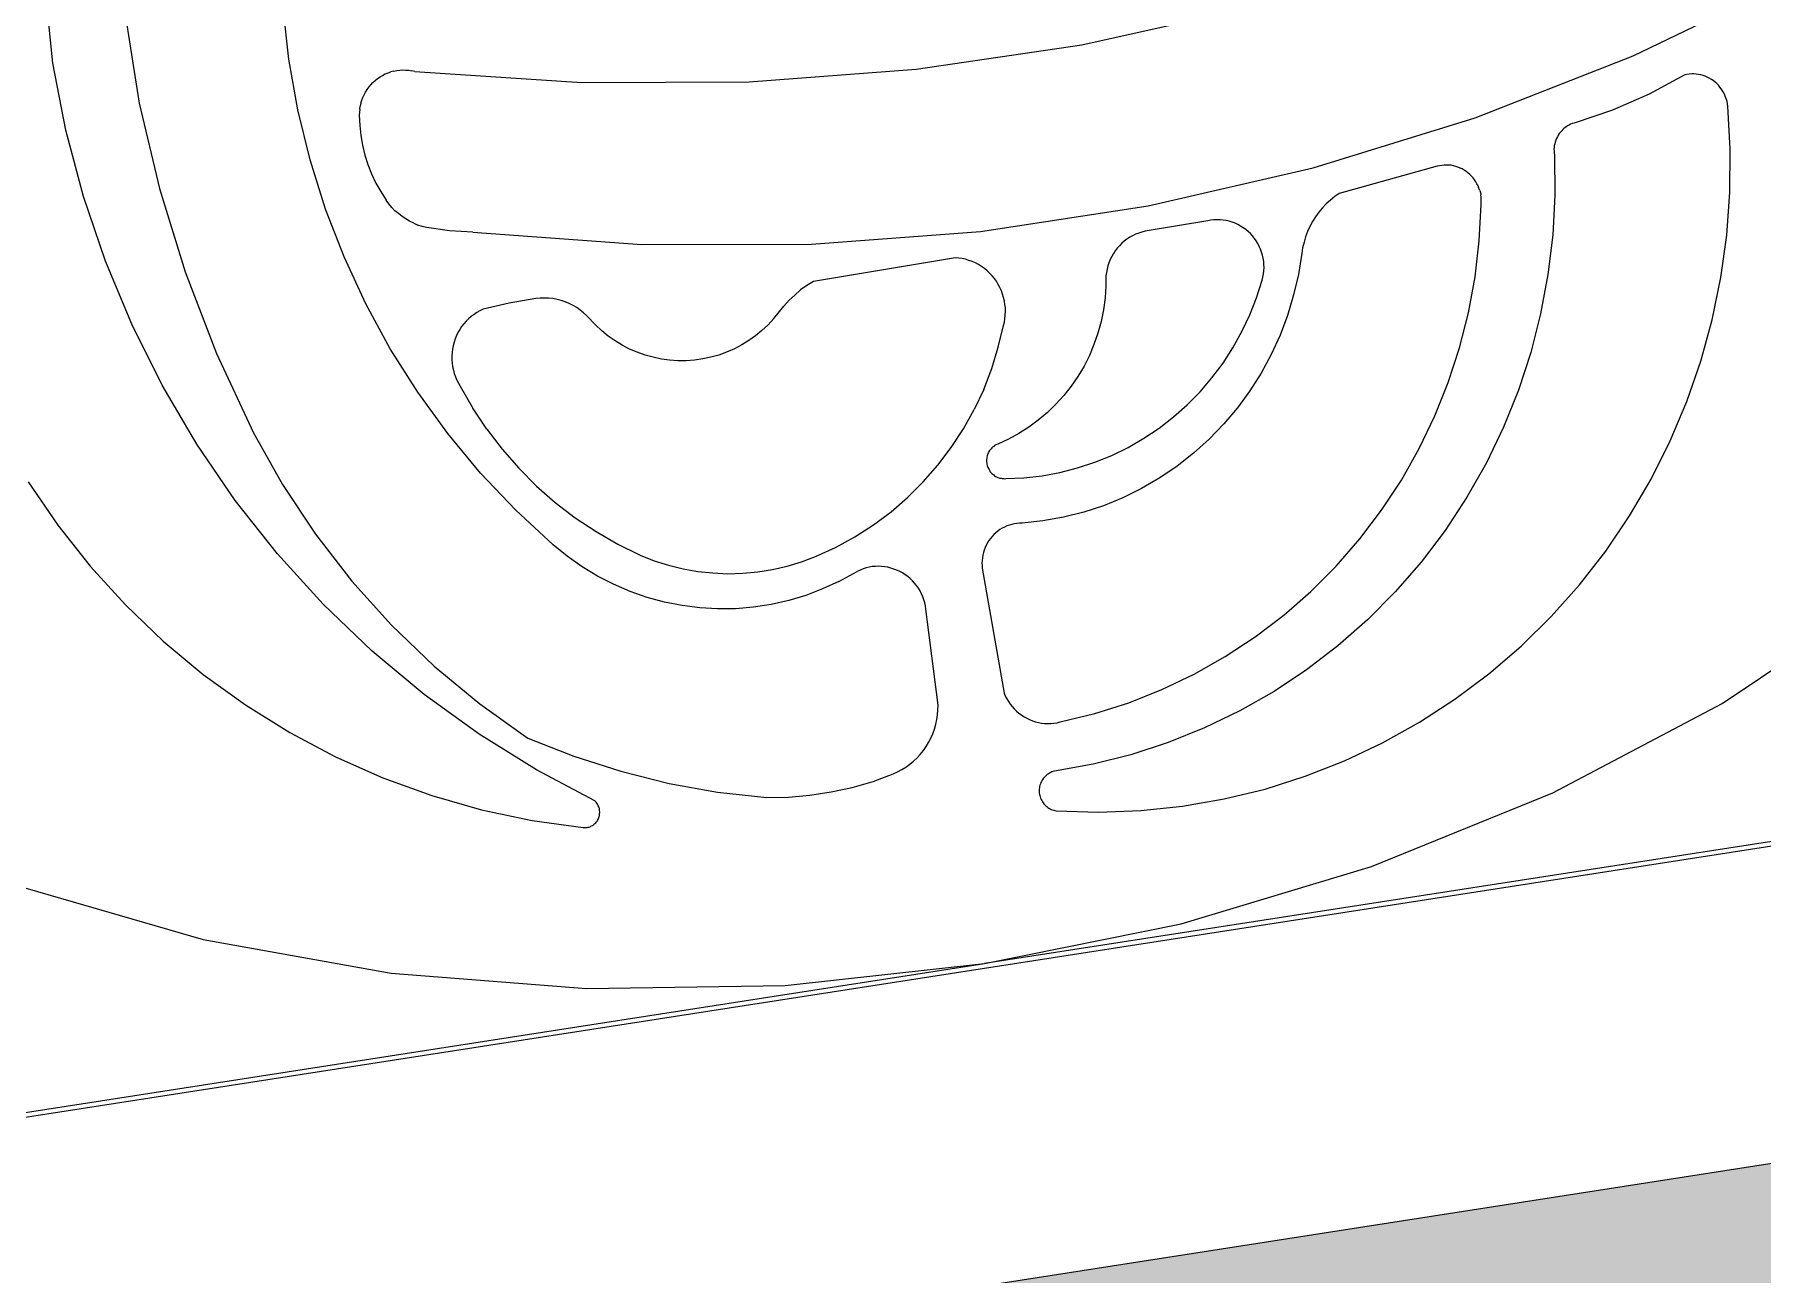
# Model space of a CAD drawing. Extents: x 396092 to 455492, y 17293 to 132793.
# Drawn here: x 440723.6 to 440833.8, y 61301.8 to 61380.9 of the extents above; entities that cross this region are included whole.
import ezdxf

# ---------------------------------------------------------------- set-up
doc = ezdxf.new("R2010")
doc.units = 0
doc.header["$LTSCALE"] = 1000
doc.header["$MEASUREMENT"] = 0
doc.layers.add('MU', color=34, linetype='Continuous')

# ---------------------------------------------------------------- blocks, each defined once
blk = doc.blocks.new('A$C0c70839c')
at = {"layer": 'MU', "color": 37}
for p, q in [((-454.76, -65.7), (-454.5, -60.45)), ((-449.74, -63.48), (-449.71, -69.07)), ((-439.86, -67.76), (-439.72, -64.48)), ((-454.6, -70.06), (-454.76, -65.7)), ((-439.78, -71.05), (-439.86, -67.76)), ((-449.71, -69.07), (-449.28, -74.64)), ((-454.14, -74.4), (-454.6, -70.06)), ((-435.34, -70.59), (-435.21, -70.44)), ((-435.21, -70.44), (-435.07, -70.3)), ((-435.07, -70.3), (-434.93, -70.18)), ((-434.93, -70.18), (-434.78, -70.06)), ((-434.78, -70.06), (-434.62, -69.95)), ((-434.62, -69.95), (-434.45, -69.86)), ((-434.45, -69.86), (-434.28, -69.77)), ((-434.28, -69.77), (-434.1, -69.7)), ((-434.1, -69.7), (-433.92, -69.64)), ((-433.92, -69.64), (-433.73, -69.6)), ((-433.73, -69.6), (-433.54, -69.56)), ((-433.35, -69.54), (-433.54, -69.56)), ((-433.35, -69.54), (-433.16, -69.54)), ((-433.16, -69.54), (-432.97, -69.54)), ((-432.97, -69.54), (-432.78, -69.56)), ((-432.78, -69.56), (-432.59, -69.59)), ((-432.59, -69.59), (-432.4, -69.64)), ((-432.4, -69.64), (-432.22, -69.7)), ((-432.04, -69.77), (-432.22, -69.7)), ((-432.04, -69.77), (-421.62, -72.1)), ((-439.5, -74.32), (-439.78, -71.05)), ((-435.87, -71.61), (-435.92, -71.8)), ((-435.87, -71.61), (-435.81, -71.43)), ((-435.74, -71.25), (-435.81, -71.43)), ((-435.74, -71.25), (-435.66, -71.07)), ((-435.66, -71.07), (-435.56, -70.9)), ((-435.56, -70.9), (-435.45, -70.74)), ((-435.45, -70.74), (-435.34, -70.59)), ((-436.03, -72.63), (-436.06, -73.27)), ((-435.96, -71.99), (-436.03, -72.63)), ((-435.92, -71.8), (-435.96, -71.99)), ((-421.62, -72.1), (-411.06, -73.69)), ((-436.06, -73.27), (-436.05, -73.91)), ((-411.06, -73.69), (-400.41, -74.53)), ((-453.39, -78.7), (-454.14, -74.4)), ((-449.28, -74.64), (-448.48, -80.16)), ((-439.01, -77.57), (-439.5, -74.32)), ((-436.05, -73.91), (-436, -74.55)), ((-436, -74.55), (-435.9, -75.18)), ((-400.41, -74.53), (-389.74, -74.61)), ((-389.74, -74.61), (-379.08, -73.94)), ((-435.9, -75.18), (-435.76, -75.8)), ((-435.76, -75.8), (-435.58, -76.42)), ((-435.58, -76.42), (-435.36, -77.01)), ((-435.36, -77.01), (-435.1, -77.6)), ((-438.31, -80.77), (-439.01, -77.57)), ((-434.96, -77.86), (-435.1, -77.6)), ((-434.81, -78.11), (-434.96, -77.86)), ((-434.65, -78.35), (-434.81, -78.11)), ((-355.1, -80.71), (-344.74, -77.57)), ((-452.35, -82.93), (-453.39, -78.7)), ((-434.46, -78.57), (-434.65, -78.35)), ((-434.26, -78.78), (-434.46, -78.57)), ((-434.05, -78.98), (-434.26, -78.78)), ((-433.83, -79.16), (-434.05, -78.98)), ((-433.59, -79.33), (-433.83, -79.16)), ((-433.59, -79.33), (-433.34, -79.48)), ((-448.48, -80.16), (-447.3, -85.61)), ((-433.08, -79.61), (-433.34, -79.48)), ((-432.82, -79.72), (-433.08, -79.61)), ((-431.4, -80.16), (-432.82, -79.72)), ((-429.95, -80.47), (-431.4, -80.16)), ((-437.4, -83.93), (-438.31, -80.77)), ((-429.95, -80.47), (-419.41, -82.9)), ((-365.65, -83.08), (-355.1, -80.71)), ((-352.02, -82.41), (-354.45, -83.28)), ((-351.88, -82.41), (-352.02, -82.41)), ((-351.73, -82.41), (-351.88, -82.41)), ((-351.58, -82.42), (-351.73, -82.41)), ((-351.44, -82.44), (-351.58, -82.42)), ((-351.3, -82.48), (-351.44, -82.44)), ((-351.16, -82.52), (-351.3, -82.48)), ((-351.02, -82.57), (-351.16, -82.52)), ((-350.88, -82.63), (-351.02, -82.57)), ((-350.75, -82.7), (-350.88, -82.63)), ((-451.03, -87.08), (-452.35, -82.93)), ((-419.41, -82.9), (-408.72, -84.55)), ((-376.35, -84.65), (-365.65, -83.08)), ((-354.45, -83.28), (-356.93, -83.94)), ((-350.63, -82.78), (-350.75, -82.7)), ((-350.51, -82.86), (-350.63, -82.78)), ((-350.39, -82.96), (-350.51, -82.86)), ((-350.29, -83.06), (-350.39, -82.96)), ((-350.19, -83.17), (-350.29, -83.06)), ((-350.09, -83.28), (-350.19, -83.17)), ((-350.01, -83.4), (-350.09, -83.28)), ((-349.93, -83.53), (-350.01, -83.4)), ((-349.86, -83.66), (-349.93, -83.53)), ((-349.8, -83.8), (-349.86, -83.66)), ((-436.3, -87.01), (-437.4, -83.93)), ((-408.72, -84.55), (-397.94, -85.39)), ((-387.13, -85.42), (-376.35, -84.65)), ((-360.42, -84.81), (-360.51, -84.89)), ((-360.33, -84.73), (-360.42, -84.81)), ((-360.24, -84.66), (-360.33, -84.73)), ((-360.14, -84.6), (-360.24, -84.66)), ((-360.03, -84.54), (-360.14, -84.6)), ((-359.92, -84.49), (-360.03, -84.54)), ((-359.81, -84.45), (-359.92, -84.49)), ((-359.7, -84.41), (-359.81, -84.45)), ((-359.59, -84.39), (-359.7, -84.41)), ((-359.47, -84.37), (-359.59, -84.39)), ((-356.93, -83.94), (-359.47, -84.37)), ((-349.89, -87.55), (-349.62, -84.82)), ((-349.74, -83.93), (-349.8, -83.8)), ((-349.7, -84.08), (-349.74, -83.93)), ((-349.67, -84.22), (-349.7, -84.08)), ((-349.64, -84.37), (-349.67, -84.22)), ((-349.62, -84.52), (-349.64, -84.37)), ((-349.62, -84.67), (-349.62, -84.52)), ((-349.62, -84.82), (-349.62, -84.67)), ((-447.3, -85.61), (-445.74, -90.97)), ((-431.07, -85.89), (-431.24, -86.02)), ((-430.88, -85.77), (-431.07, -85.89)), ((-430.68, -85.66), (-430.88, -85.77)), ((-430.48, -85.57), (-430.68, -85.66)), ((-430.27, -85.5), (-430.48, -85.57)), ((-430.06, -85.43), (-430.27, -85.5)), ((-428.35, -85.29), (-430.06, -85.43)), ((-426.63, -85.27), (-428.35, -85.29)), ((-426.36, -85.28), (-426.63, -85.27)), ((-426.09, -85.32), (-426.36, -85.28)), ((-425.82, -85.37), (-426.09, -85.32)), ((-425.56, -85.44), (-425.82, -85.37)), ((-425.3, -85.53), (-425.56, -85.44)), ((-425.05, -85.64), (-425.3, -85.53)), ((-424.81, -85.77), (-425.05, -85.64)), ((-424.58, -85.91), (-424.81, -85.77)), ((-424.35, -86.07), (-424.58, -85.91)), ((-397.94, -85.39), (-387.13, -85.42)), ((-368.52, -85.75), (-374.97, -86.51)), ((-368.38, -85.74), (-368.52, -85.75)), ((-368.23, -85.74), (-368.38, -85.74)), ((-368.08, -85.75), (-368.23, -85.74)), ((-367.93, -85.77), (-368.08, -85.75)), ((-367.79, -85.79), (-367.93, -85.77)), ((-367.64, -85.83), (-367.79, -85.79)), ((-367.5, -85.88), (-367.64, -85.83)), ((-367.36, -85.94), (-367.5, -85.88)), ((-367.23, -86.01), (-367.36, -85.94)), ((-361.01, -85.95), (-361.02, -86.07)), ((-361, -85.83), (-361.01, -85.95)), ((-360.97, -85.71), (-361, -85.83)), ((-360.94, -85.6), (-360.97, -85.71)), ((-360.9, -85.49), (-360.94, -85.6)), ((-360.85, -85.38), (-360.9, -85.49)), ((-360.79, -85.27), (-360.85, -85.38)), ((-360.73, -85.17), (-360.79, -85.27)), ((-360.66, -85.07), (-360.73, -85.17)), ((-360.59, -84.98), (-360.66, -85.07)), ((-360.51, -84.89), (-360.59, -84.98)), ((-434.99, -90.01), (-436.3, -87.01)), ((-432.11, -87.02), (-432.21, -87.22)), ((-431.99, -86.83), (-432.11, -87.02)), ((-431.87, -86.65), (-431.99, -86.83)), ((-431.73, -86.47), (-431.87, -86.65)), ((-431.58, -86.31), (-431.73, -86.47)), ((-431.42, -86.16), (-431.58, -86.31)), ((-431.24, -86.02), (-431.42, -86.16)), ((-424.14, -86.24), (-424.35, -86.07)), ((-423.94, -86.43), (-424.14, -86.24)), ((-423.76, -86.64), (-423.94, -86.43)), ((-423.59, -86.85), (-423.76, -86.64)), ((-423.59, -86.85), (-423.12, -87.52)), ((-408.97, -86.91), (-409.42, -87.1)), ((-399.79, -86.81), (-408.97, -86.91)), ((-399.58, -86.86), (-399.79, -86.81)), ((-399.37, -86.92), (-399.58, -86.86)), ((-399.16, -87), (-399.37, -86.92)), ((-398.96, -87.1), (-399.16, -87)), ((-387.99, -87.04), (-388.2, -87.09)), ((-387.78, -87.01), (-387.99, -87.04)), ((-387.57, -86.99), (-387.78, -87.01)), ((-383.51, -86.95), (-387.57, -86.99)), ((-383.31, -86.94), (-383.51, -86.95)), ((-383.12, -86.95), (-383.31, -86.94)), ((-382.92, -86.97), (-383.12, -86.95)), ((-382.73, -87), (-382.92, -86.97)), ((-382.54, -87.05), (-382.73, -87)), ((-382.35, -87.11), (-382.54, -87.05)), ((-375.89, -87.04), (-376.17, -87.26)), ((-375.59, -86.84), (-375.89, -87.04)), ((-375.28, -86.66), (-375.59, -86.84)), ((-374.97, -86.51), (-375.28, -86.66)), ((-367.1, -86.09), (-367.23, -86.01)), ((-366.98, -86.17), (-367.1, -86.09)), ((-366.86, -86.26), (-366.98, -86.17)), ((-366.75, -86.37), (-366.86, -86.26)), ((-366.65, -86.47), (-366.75, -86.37)), ((-366.55, -86.59), (-366.65, -86.47)), ((-366.46, -86.71), (-366.55, -86.59)), ((-366.38, -86.84), (-366.46, -86.71)), ((-366.31, -86.97), (-366.38, -86.84)), ((-366.24, -87.11), (-366.31, -86.97)), ((-361.03, -86.19), (-361.39, -88.72)), ((-361.02, -86.07), (-361.03, -86.19)), ((-449.42, -91.13), (-451.03, -87.08)), ((-432.48, -88.07), (-432.52, -88.3)), ((-432.44, -87.85), (-432.48, -88.07)), ((-432.38, -87.64), (-432.44, -87.85)), ((-432.3, -87.43), (-432.38, -87.64)), ((-432.21, -87.22), (-432.3, -87.43)), ((-422.79, -87.94), (-423.12, -87.52)), ((-422.43, -88.34), (-422.79, -87.94)), ((-411.83, -88.86), (-411.07, -88.17)), ((-410.68, -87.86), (-411.07, -88.17)), ((-410.28, -87.58), (-410.68, -87.86)), ((-409.86, -87.32), (-410.28, -87.58)), ((-409.42, -87.1), (-409.86, -87.32)), ((-398.76, -87.21), (-398.96, -87.1)), ((-398.57, -87.33), (-398.76, -87.21)), ((-398.39, -87.46), (-398.57, -87.33)), ((-398.22, -87.61), (-398.39, -87.46)), ((-398.06, -87.77), (-398.22, -87.61)), ((-397.91, -87.93), (-398.06, -87.77)), ((-397.78, -88.11), (-397.91, -87.93)), ((-397.65, -88.3), (-397.78, -88.11)), ((-389.79, -88.09), (-389.92, -88.26)), ((-389.65, -87.93), (-389.79, -88.09)), ((-389.49, -87.78), (-389.65, -87.93)), ((-389.33, -87.65), (-389.49, -87.78)), ((-389.16, -87.52), (-389.33, -87.65)), ((-388.98, -87.41), (-389.16, -87.52)), ((-388.79, -87.31), (-388.98, -87.41)), ((-388.6, -87.22), (-388.79, -87.31)), ((-388.4, -87.15), (-388.6, -87.22)), ((-388.2, -87.09), (-388.4, -87.15)), ((-382.17, -87.18), (-382.35, -87.11)), ((-381.99, -87.27), (-382.17, -87.18)), ((-381.82, -87.37), (-381.99, -87.27)), ((-381.65, -87.48), (-381.82, -87.37)), ((-381.5, -87.6), (-381.65, -87.48)), ((-381.35, -87.73), (-381.5, -87.6)), ((-381.21, -87.87), (-381.35, -87.73)), ((-381.08, -88.01), (-381.21, -87.87)), ((-380.96, -88.17), (-381.08, -88.01)), ((-376.92, -88.02), (-377.13, -88.3)), ((-376.68, -87.75), (-376.92, -88.02)), ((-376.43, -87.49), (-376.68, -87.75)), ((-376.17, -87.26), (-376.43, -87.49)), ((-366.19, -87.25), (-366.24, -87.11)), ((-366.14, -87.39), (-366.19, -87.25)), ((-366.11, -87.54), (-366.14, -87.39)), ((-366.08, -87.69), (-366.11, -87.54)), ((-366.08, -87.69), (-366.06, -87.84)), ((-366.07, -88.29), (-366.06, -88.14)), ((-366.06, -87.84), (-366.06, -87.99)), ((-366.06, -88.14), (-366.06, -87.99)), ((-350.33, -90.26), (-349.89, -87.55)), ((-432.53, -88.52), (-432.54, -88.74)), ((-432.54, -88.74), (-432.52, -88.97)), ((-432.52, -88.3), (-432.53, -88.52)), ((-432.52, -88.97), (-432.5, -89.19)), ((-432.5, -89.19), (-432.46, -89.41)), ((-422.05, -88.71), (-422.43, -88.34)), ((-421.64, -89.05), (-422.05, -88.71)), ((-421.21, -89.37), (-421.64, -89.05)), ((-412.25, -89.19), (-412.69, -89.49)), ((-411.83, -88.86), (-412.25, -89.19)), ((-397.53, -88.49), (-397.65, -88.3)), ((-397.43, -88.69), (-397.53, -88.49)), ((-397.35, -88.9), (-397.43, -88.69)), ((-397.27, -89.12), (-397.35, -88.9)), ((-397.21, -89.33), (-397.27, -89.12)), ((-390.41, -89.21), (-390.47, -89.41)), ((-390.34, -89), (-390.41, -89.21)), ((-390.26, -88.81), (-390.34, -89)), ((-390.16, -88.62), (-390.26, -88.81)), ((-390.05, -88.43), (-390.16, -88.62)), ((-389.92, -88.26), (-390.05, -88.43)), ((-380.84, -88.34), (-380.96, -88.17)), ((-380.75, -88.51), (-380.84, -88.34)), ((-380.66, -88.69), (-380.75, -88.51)), ((-380.58, -88.87), (-380.66, -88.69)), ((-380.52, -89.06), (-380.58, -88.87)), ((-380.47, -89.26), (-380.52, -89.06)), ((-380.43, -89.45), (-380.47, -89.26)), ((-377.66, -89.24), (-377.8, -89.57)), ((-377.51, -88.92), (-377.66, -89.24)), ((-377.33, -88.6), (-377.51, -88.92)), ((-377.13, -88.3), (-377.33, -88.6)), ((-366.6, -90.87), (-366.13, -88.59)), ((-366.13, -88.59), (-366.1, -88.44)), ((-366.1, -88.44), (-366.07, -88.29)), ((-361.39, -88.72), (-361.91, -91.21)), ((-433.5, -92.92), (-434.99, -90.01)), ((-432.46, -89.41), (-432.4, -89.63)), ((-432.4, -89.63), (-432.33, -89.84)), ((-432.33, -89.84), (-432.25, -90.05)), ((-432.25, -90.05), (-431.67, -91.56)), ((-420.76, -89.65), (-421.21, -89.37)), ((-420.29, -89.9), (-420.76, -89.65)), ((-419.8, -90.12), (-420.29, -89.9)), ((-419.31, -90.31), (-419.8, -90.12)), ((-418.8, -90.46), (-419.31, -90.31)), ((-414.11, -90.21), (-414.61, -90.38)), ((-413.62, -90), (-414.11, -90.21)), ((-413.15, -89.76), (-413.62, -90)), ((-412.69, -89.49), (-413.15, -89.76)), ((-397.17, -89.56), (-397.21, -89.33)), ((-397.14, -89.78), (-397.17, -89.56)), ((-397.12, -90.01), (-397.14, -89.78)), ((-397.13, -90.46), (-397.12, -90.23)), ((-397.12, -90.23), (-397.12, -90.01)), ((-390.57, -90.05), (-390.74, -90.8)), ((-390.55, -89.84), (-390.57, -90.05)), ((-390.52, -89.62), (-390.55, -89.84)), ((-390.47, -89.41), (-390.52, -89.62)), ((-380.4, -89.65), (-380.43, -89.45)), ((-380.43, -90.45), (-380.41, -90.25)), ((-380.41, -90.25), (-380.39, -90.05)), ((-380.39, -89.85), (-380.4, -89.65)), ((-380.39, -90.05), (-380.39, -89.85)), ((-377.91, -89.91), (-378.33, -91.21)), ((-377.8, -89.57), (-377.91, -89.91)), ((-350.95, -92.93), (-350.33, -90.26)), ((-447.55, -95.05), (-449.42, -91.13)), ((-445.74, -90.97), (-444.41, -94.52)), ((-418.28, -90.58), (-418.8, -90.46)), ((-417.76, -90.66), (-418.28, -90.58)), ((-417.23, -90.7), (-417.76, -90.66)), ((-416.7, -90.71), (-417.23, -90.7)), ((-416.17, -90.68), (-416.7, -90.71)), ((-415.65, -90.62), (-416.17, -90.68)), ((-415.13, -90.52), (-415.65, -90.62)), ((-414.61, -90.38), (-415.13, -90.52)), ((-397.42, -91.55), (-397.33, -91.34)), ((-397.33, -91.34), (-397.26, -91.13)), ((-397.26, -91.13), (-397.21, -90.91)), ((-397.21, -90.91), (-397.16, -90.69)), ((-397.16, -90.69), (-397.13, -90.46)), ((-390.74, -90.8), (-390.96, -91.53)), ((-381.19, -92.27), (-380.67, -91.21)), ((-380.67, -91.21), (-380.59, -91.03)), ((-380.59, -91.03), (-380.52, -90.84)), ((-380.52, -90.84), (-380.47, -90.65)), ((-380.47, -90.65), (-380.43, -90.45)), ((-378.33, -91.21), (-378.83, -92.46)), ((-367.22, -93.1), (-366.6, -90.87)), ((-361.91, -91.21), (-362.6, -93.66)), ((-460.42, -91.85), (-458.97, -94.87)), ((-431, -93.02), (-431.67, -91.56)), ((-397.96, -92.87), (-397.42, -91.55)), ((-391.22, -92.25), (-391.54, -92.95)), ((-390.96, -91.53), (-391.22, -92.25)), ((-381.79, -93.29), (-381.19, -92.27)), ((-378.83, -92.46), (-379.42, -93.69)), ((-431.82, -95.73), (-433.5, -92.92)), ((-431, -93.02), (-430.23, -94.43)), ((-398.58, -94.15), (-397.96, -92.87)), ((-391.9, -93.62), (-392.3, -94.27)), ((-391.54, -92.95), (-391.9, -93.62)), ((-382.45, -94.26), (-381.79, -93.29)), ((-367.98, -95.29), (-367.22, -93.1)), ((-362.6, -93.66), (-363.45, -96.06)), ((-351.73, -95.55), (-350.95, -92.93)), ((-444.41, -94.52), (-442.82, -97.97)), ((-430.23, -94.43), (-429.37, -95.79)), ((-399.29, -95.38), (-398.58, -94.15)), ((-392.3, -94.27), (-392.74, -94.89)), ((-383.17, -95.19), (-382.45, -94.26)), ((-379.42, -93.69), (-380.08, -94.86)), ((-458.97, -94.87), (-457.33, -97.77)), ((-445.41, -98.83), (-447.55, -95.05)), ((-429.97, -98.41), (-431.82, -95.73)), ((-429.37, -95.79), (-428.42, -97.09)), ((-399.29, -95.38), (-400.09, -96.55)), ((-393.22, -95.48), (-393.74, -96.03)), ((-392.74, -94.89), (-393.22, -95.48)), ((-383.95, -96.06), (-383.17, -95.19)), ((-380.08, -94.86), (-380.83, -95.99)), ((-368.89, -97.42), (-367.98, -95.29)), ((-352.69, -98.12), (-351.73, -95.55)), ((-400.96, -97.67), (-400.09, -96.55)), ((-394.3, -96.55), (-394.89, -97.02)), ((-393.74, -96.03), (-394.3, -96.55)), ((-385.68, -97.64), (-384.79, -96.88)), ((-384.79, -96.88), (-383.95, -96.06)), ((-380.83, -95.99), (-381.64, -97.07)), ((-363.45, -96.06), (-364.45, -98.4)), ((-457.33, -97.77), (-455.49, -100.56)), ((-442.82, -97.97), (-440.99, -101.28)), ((-428.42, -97.09), (-427.4, -98.32)), ((-401.9, -98.72), (-400.96, -97.67)), ((-396.15, -97.85), (-396.82, -98.2)), ((-395.5, -97.46), (-396.15, -97.85)), ((-394.89, -97.02), (-395.5, -97.46)), ((-386.62, -98.34), (-385.68, -97.64)), ((-382.53, -98.08), (-383.48, -99.03)), ((-381.64, -97.07), (-382.53, -98.08)), ((-369.94, -99.49), (-368.89, -97.42)), ((-443.02, -102.45), (-445.41, -98.83)), ((-427.95, -100.97), (-429.97, -98.41)), ((-427.4, -98.32), (-426.29, -99.47)), ((-402.92, -99.7), (-401.9, -98.72)), ((-399.35, -99.14), (-399.41, -99.19)), ((-399.29, -99.1), (-399.35, -99.14)), ((-399.22, -99.07), (-399.29, -99.1)), ((-399.15, -99.03), (-399.22, -99.07)), ((-399.08, -99), (-399.15, -99.03)), ((-399.01, -98.98), (-399.08, -99)), ((-398.94, -98.96), (-399.01, -98.98)), ((-398.22, -98.76), (-398.94, -98.96)), ((-397.51, -98.5), (-398.22, -98.76)), ((-396.82, -98.2), (-397.51, -98.5)), ((-388.62, -99.54), (-387.6, -98.97)), ((-387.6, -98.97), (-386.62, -98.34)), ((-383.48, -99.03), (-384.49, -99.91)), ((-364.45, -98.4), (-365.6, -100.66)), ((-353.81, -100.61), (-352.69, -98.12)), ((-426.29, -99.47), (-425.11, -100.55)), ((-404, -100.61), (-402.92, -99.7)), ((-399.81, -99.9), (-399.82, -99.97)), ((-399.82, -99.97), (-399.82, -100.05)), ((-399.82, -100.05), (-399.82, -100.12)), ((-399.82, -100.12), (-399.82, -100.2)), ((-399.82, -100.2), (-399.81, -100.28)), ((-399.79, -99.82), (-399.81, -99.9)), ((-399.81, -100.28), (-399.79, -100.35)), ((-399.77, -99.75), (-399.79, -99.82)), ((-399.75, -99.68), (-399.77, -99.75)), ((-399.72, -99.61), (-399.75, -99.68)), ((-399.69, -99.54), (-399.72, -99.61)), ((-399.65, -99.47), (-399.69, -99.54)), ((-399.61, -99.41), (-399.65, -99.47)), ((-399.57, -99.35), (-399.61, -99.41)), ((-399.52, -99.29), (-399.57, -99.35)), ((-399.46, -99.24), (-399.52, -99.29)), ((-399.41, -99.19), (-399.46, -99.24)), ((-390.76, -100.45), (-389.68, -100.03)), ((-389.68, -100.03), (-388.62, -99.54)), ((-384.49, -99.91), (-385.56, -100.72)), ((-371.12, -101.47), (-369.94, -99.49)), ((-455.49, -100.56), (-453.46, -103.21)), ((-440.99, -101.28), (-438.92, -104.44)), ((-427.17, -101.82), (-427.95, -100.97)), ((-425.11, -100.55), (-423.87, -101.55)), ((-405.14, -101.44), (-404, -100.61)), ((-399.79, -100.35), (-399.77, -100.42)), ((-399.77, -100.42), (-399.74, -100.49)), ((-399.74, -100.49), (-399.71, -100.56)), ((-399.71, -100.56), (-399.68, -100.63)), ((-399.68, -100.63), (-399.64, -100.7)), ((-399.64, -100.7), (-399.6, -100.76)), ((-399.6, -100.76), (-399.55, -100.82)), ((-399.55, -100.82), (-399.5, -100.87)), ((-399.5, -100.87), (-399.45, -100.93)), ((-399.45, -100.93), (-399.39, -100.98)), ((-399.39, -100.98), (-399.33, -101.02)), ((-399.33, -101.02), (-399.27, -101.06)), ((-399.27, -101.06), (-399.2, -101.1)), ((-399.2, -101.1), (-399.14, -101.13)), ((-399.14, -101.13), (-399.07, -101.15)), ((-399.07, -101.15), (-398.99, -101.18)), ((-398.99, -101.18), (-398.92, -101.19)), ((-398.92, -101.19), (-398.85, -101.21)), ((-398.85, -101.21), (-398.77, -101.21)), ((-398.77, -101.21), (-397.62, -101.34)), ((-397.62, -101.34), (-396.46, -101.39)), ((-396.46, -101.39), (-395.3, -101.36)), ((-395.3, -101.36), (-394.15, -101.25)), ((-394.15, -101.25), (-393, -101.06)), ((-393, -101.06), (-391.87, -100.79)), ((-391.87, -100.79), (-390.76, -100.45)), ((-385.56, -100.72), (-386.69, -101.46)), ((-365.6, -100.66), (-366.89, -102.84)), ((-355.09, -103.03), (-353.81, -100.61)), ((-440.39, -105.89), (-443.02, -102.45)), ((-426.34, -102.62), (-427.17, -101.82)), ((-423.87, -101.55), (-422.56, -102.46)), ((-422.56, -102.46), (-421.73, -102.95)), ((-407.57, -102.84), (-406.33, -102.18)), ((-406.33, -102.18), (-405.14, -101.44)), ((-387.85, -102.11), (-389.06, -102.68)), ((-386.69, -101.46), (-387.85, -102.11)), ((-372.42, -103.37), (-371.12, -101.47)), ((-453.46, -103.21), (-451.27, -105.71)), ((-425.46, -103.36), (-426.34, -102.62)), ((-424.53, -104.04), (-425.46, -103.36)), ((-421.73, -102.95), (-420.87, -103.38)), ((-420.87, -103.38), (-419.99, -103.75)), ((-410.17, -103.89), (-408.85, -103.41)), ((-408.85, -103.41), (-407.57, -102.84)), ((-391.58, -103.57), (-392.88, -103.88)), ((-390.31, -103.17), (-391.58, -103.57)), ((-389.06, -102.68), (-390.31, -103.17)), ((-373.85, -105.18), (-372.42, -103.37)), ((-366.89, -102.84), (-368.33, -104.93)), ((-356.52, -105.35), (-355.09, -103.03)), ((-438.92, -104.44), (-436.63, -107.44)), ((-423.56, -104.65), (-424.53, -104.04)), ((-422.54, -105.19), (-423.56, -104.65)), ((-419.99, -103.75), (-419.08, -104.05)), ((-419.08, -104.05), (-418.15, -104.3)), ((-418.15, -104.3), (-417.22, -104.49)), ((-417.22, -104.49), (-416.27, -104.61)), ((-416.27, -104.61), (-415.31, -104.67)), ((-415.31, -104.67), (-414.36, -104.66)), ((-414.36, -104.66), (-413.4, -104.6)), ((-413.4, -104.6), (-412.46, -104.46)), ((-412.46, -104.46), (-411.52, -104.27)), ((-411.52, -104.27), (-410.17, -103.89)), ((-400.07, -104.62), (-400.2, -104.73)), ((-399.93, -104.53), (-400.07, -104.62)), ((-399.79, -104.45), (-399.93, -104.53)), ((-399.64, -104.37), (-399.79, -104.45)), ((-399.49, -104.31), (-399.64, -104.37)), ((-399.33, -104.26), (-399.49, -104.31)), ((-399.17, -104.21), (-399.33, -104.26)), ((-399, -104.18), (-399.17, -104.21)), ((-398.84, -104.16), (-399, -104.18)), ((-398.67, -104.15), (-398.84, -104.16)), ((-398.51, -104.16), (-398.67, -104.15)), ((-398.34, -104.17), (-398.51, -104.16)), ((-398.18, -104.19), (-398.34, -104.17)), ((-396.85, -104.25), (-398.18, -104.19)), ((-395.52, -104.22), (-396.85, -104.25)), ((-394.19, -104.09), (-395.52, -104.22)), ((-392.88, -103.88), (-394.19, -104.09)), ((-451.27, -105.71), (-448.91, -108.04)), ((-421.5, -105.66), (-422.54, -105.19)), ((-420.42, -106.05), (-421.5, -105.66)), ((-410.3, -106.07), (-409.04, -105.61)), ((-408.85, -105.56), (-409.04, -105.61)), ((-408.65, -105.51), (-408.85, -105.56)), ((-408.45, -105.48), (-408.65, -105.51)), ((-408.25, -105.47), (-408.45, -105.48)), ((-408.05, -105.46), (-408.25, -105.47)), ((-407.85, -105.48), (-408.05, -105.46)), ((-407.65, -105.5), (-407.85, -105.48)), ((-407.46, -105.54), (-407.65, -105.5)), ((-407.26, -105.59), (-407.46, -105.54)), ((-407.07, -105.65), (-407.26, -105.59)), ((-406.89, -105.73), (-407.07, -105.65)), ((-406.71, -105.82), (-406.89, -105.73)), ((-400.91, -105.66), (-400.97, -105.82)), ((-400.83, -105.51), (-400.91, -105.66)), ((-400.75, -105.36), (-400.83, -105.51)), ((-400.66, -105.22), (-400.75, -105.36)), ((-400.56, -105.09), (-400.66, -105.22)), ((-400.45, -104.96), (-400.56, -105.09)), ((-400.33, -104.84), (-400.45, -104.96)), ((-400.2, -104.73), (-400.33, -104.84)), ((-375.4, -106.89), (-373.85, -105.18)), ((-368.33, -104.93), (-369.9, -106.91)), ((-358.1, -107.57), (-356.52, -105.35)), ((-437.54, -109.14), (-440.39, -105.89)), ((-419.32, -106.37), (-420.42, -106.05)), ((-418.21, -106.61), (-419.32, -106.37)), ((-417.08, -106.77), (-418.21, -106.61)), ((-415.94, -106.85), (-417.08, -106.77)), ((-414.79, -106.85), (-415.94, -106.85)), ((-413.65, -106.78), (-414.79, -106.85)), ((-412.52, -106.62), (-413.65, -106.78)), ((-411.4, -106.38), (-412.52, -106.62)), ((-410.3, -106.07), (-411.4, -106.38)), ((-406.53, -105.92), (-406.71, -105.82)), ((-406.36, -106.03), (-406.53, -105.92)), ((-406.2, -106.15), (-406.36, -106.03)), ((-406.05, -106.29), (-406.2, -106.15)), ((-405.91, -106.43), (-406.05, -106.29)), ((-405.78, -106.58), (-405.91, -106.43)), ((-405.65, -106.74), (-405.78, -106.58)), ((-405.54, -106.91), (-405.65, -106.74)), ((-401.12, -106.47), (-401.13, -106.64)), ((-401.13, -106.64), (-400.98, -114.72)), ((-401.1, -106.31), (-401.12, -106.47)), ((-401.06, -106.14), (-401.1, -106.31)), ((-401.02, -105.98), (-401.06, -106.14)), ((-400.97, -105.82), (-401.02, -105.98)), ((-377.05, -108.48), (-375.4, -106.89)), ((-436.63, -107.44), (-434.13, -110.26)), ((-405.44, -107.09), (-405.54, -106.91)), ((-405.35, -107.27), (-405.44, -107.09)), ((-405.27, -107.46), (-405.35, -107.27)), ((-405.21, -107.66), (-405.27, -107.46)), ((-405.16, -107.85), (-405.21, -107.66)), ((-405.12, -108.05), (-405.16, -107.85)), ((-369.9, -106.91), (-371.59, -108.78)), ((-359.82, -109.68), (-358.1, -107.57)), ((-448.91, -108.04), (-446.39, -110.21)), ((-405.26, -114.83), (-405.08, -108.66)), ((-405.09, -108.26), (-405.12, -108.05)), ((-405.08, -108.46), (-405.09, -108.26)), ((-405.08, -108.66), (-405.08, -108.46)), ((-378.81, -109.96), (-377.05, -108.48)), ((-371.59, -108.78), (-373.41, -110.54)), ((-434.47, -112.18), (-437.54, -109.14)), ((-380.66, -111.32), (-378.81, -109.96)), ((-361.67, -111.67), (-359.82, -109.68)), ((-446.39, -110.21), (-443.74, -112.19)), ((-434.13, -110.26), (-431.43, -112.89)), ((-373.41, -110.54), (-375.33, -112.16)), ((-443.74, -112.19), (-440.96, -113.99)), ((-431.2, -114.99), (-434.47, -112.18)), ((-382.59, -112.54), (-380.66, -111.32)), ((-375.33, -112.16), (-377.36, -113.65)), ((-363.65, -113.53), (-361.67, -111.67)), ((-431.43, -112.89), (-428.71, -114.49)), ((-384.6, -113.63), (-382.59, -112.54)), ((-440.96, -113.99), (-438.06, -115.58)), ((-428.71, -114.49), (-425.89, -115.9)), ((-388.81, -115.39), (-386.68, -114.58)), ((-386.68, -114.58), (-384.6, -113.63)), ((-377.36, -113.65), (-379.48, -115)), ((-365.74, -115.25), (-363.65, -113.53)), ((-438.06, -115.58), (-435.06, -116.96)), ((-427.83, -117.51), (-431.2, -114.99)), ((-405.48, -115.73), (-405.39, -115.44)), ((-405.39, -115.44), (-405.32, -115.13)), ((-405.32, -115.13), (-405.26, -114.83)), ((-400.98, -114.72), (-400.93, -114.92)), ((-400.93, -114.92), (-400.86, -115.11)), ((-400.86, -115.11), (-400.79, -115.29)), ((-400.79, -115.29), (-400.7, -115.48)), ((-400.7, -115.48), (-400.6, -115.65)), ((-400.6, -115.65), (-400.49, -115.82)), ((-391, -116.04), (-388.81, -115.39)), ((-379.48, -115), (-381.68, -116.21)), ((-367.94, -116.83), (-365.74, -115.25)), ((-425.89, -115.9), (-422.98, -117.13)), ((-406.04, -116.84), (-405.87, -116.58)), ((-405.87, -116.58), (-405.72, -116.31)), ((-405.72, -116.31), (-405.59, -116.02)), ((-405.59, -116.02), (-405.48, -115.73)), ((-400.49, -115.82), (-400.37, -115.98)), ((-400.37, -115.98), (-400.24, -116.13)), ((-400.24, -116.13), (-400.1, -116.27)), ((-400.1, -116.27), (-399.95, -116.41)), ((-399.95, -116.41), (-399.79, -116.53)), ((-399.79, -116.53), (-399.63, -116.64)), ((-399.63, -116.64), (-399.46, -116.74)), ((-399.46, -116.74), (-399.28, -116.83)), ((-395.47, -116.9), (-393.22, -116.55)), ((-393.22, -116.55), (-391, -116.04)), ((-381.68, -116.21), (-383.95, -117.26)), ((-464.6, -117.41), (-453.88, -122.41)), ((-435.06, -116.96), (-431.98, -118.13)), ((-427.79, -117.56), (-427.83, -117.51)), ((-427.76, -117.61), (-427.79, -117.56)), ((-427.73, -117.67), (-427.76, -117.61)), ((-427.7, -117.73), (-427.73, -117.67)), ((-427.68, -117.79), (-427.7, -117.73)), ((-427.66, -117.85), (-427.68, -117.79)), ((-427.64, -117.91), (-427.66, -117.85)), ((-427.63, -117.98), (-427.64, -117.91)), ((-422.98, -117.13), (-420, -118.15)), ((-407.1, -117.95), (-406.86, -117.76)), ((-406.86, -117.76), (-406.63, -117.55)), ((-406.63, -117.55), (-406.42, -117.33)), ((-406.42, -117.33), (-406.22, -117.09)), ((-406.22, -117.09), (-406.04, -116.84)), ((-399.28, -116.83), (-399.1, -116.91)), ((-399.1, -116.91), (-398.91, -116.98)), ((-398.91, -116.98), (-398.72, -117.03)), ((-398.72, -117.03), (-398.52, -117.07)), ((-398.52, -117.07), (-398.33, -117.09)), ((-398.33, -117.09), (-398.13, -117.11)), ((-398.13, -117.11), (-397.93, -117.11)), ((-397.93, -117.11), (-397.73, -117.09)), ((-397.73, -117.09), (-395.47, -116.9)), ((-383.95, -117.26), (-386.29, -118.15)), ((-370.24, -118.25), (-367.94, -116.83)), ((-355.83, -122.41), (-345.11, -117.41)), ((-431.98, -118.13), (-428.82, -119.08)), ((-428.2, -119.03), (-428.15, -119)), ((-428.15, -119), (-428.09, -118.97)), ((-428.09, -118.97), (-428.04, -118.93)), ((-428.04, -118.93), (-427.99, -118.9)), ((-427.99, -118.9), (-427.94, -118.85)), ((-427.94, -118.85), (-427.89, -118.81)), ((-427.89, -118.81), (-427.85, -118.76)), ((-427.85, -118.76), (-427.81, -118.71)), ((-427.81, -118.71), (-427.77, -118.66)), ((-427.77, -118.66), (-427.74, -118.6)), ((-427.74, -118.6), (-427.71, -118.54)), ((-427.71, -118.54), (-427.69, -118.49)), ((-427.69, -118.49), (-427.67, -118.42)), ((-427.67, -118.42), (-427.65, -118.36)), ((-427.65, -118.36), (-427.63, -118.3)), ((-427.62, -118.04), (-427.63, -117.98)), ((-427.63, -118.24), (-427.62, -118.17)), ((-427.63, -118.3), (-427.63, -118.24)), ((-427.62, -118.11), (-427.62, -118.04)), ((-427.62, -118.17), (-427.62, -118.11)), ((-420, -118.15), (-416.96, -118.97)), ((-416.96, -118.97), (-415.59, -119.16)), ((-411.47, -119.18), (-410.1, -119)), ((-410.1, -119), (-408.75, -118.72)), ((-408.75, -118.72), (-408.46, -118.64)), ((-408.46, -118.64), (-408.17, -118.54)), ((-408.17, -118.54), (-407.89, -118.42)), ((-407.89, -118.42), (-407.61, -118.28)), ((-407.61, -118.28), (-407.35, -118.12)), ((-407.35, -118.12), (-407.1, -117.95)), ((-388.69, -118.88), (-391.12, -119.45)), ((-386.29, -118.15), (-388.69, -118.88)), ((-372.62, -119.52), (-370.24, -118.25)), ((-428.82, -119.08), (-428.76, -119.09)), ((-428.76, -119.09), (-428.7, -119.1)), ((-428.7, -119.1), (-428.64, -119.11)), ((-428.64, -119.11), (-428.57, -119.11)), ((-428.57, -119.11), (-428.51, -119.1)), ((-428.51, -119.1), (-428.45, -119.1)), ((-428.45, -119.1), (-428.38, -119.09)), ((-428.38, -119.09), (-428.32, -119.07)), ((-428.32, -119.07), (-428.26, -119.05)), ((-428.26, -119.05), (-428.2, -119.03)), ((-415.59, -119.16), (-414.22, -119.26)), ((-414.22, -119.26), (-412.84, -119.26)), ((-412.84, -119.26), (-411.47, -119.18)), ((-396.07, -120.08), (-398.57, -120.14)), ((-393.59, -119.85), (-396.07, -120.08)), ((-391.12, -119.45), (-393.59, -119.85)), ((-375.08, -120.62), (-372.62, -119.52)), ((-399.72, -121.19), (-399.73, -121.28)), ((-399.7, -121.11), (-399.72, -121.19)), ((-399.68, -121.03), (-399.7, -121.11)), ((-399.65, -120.95), (-399.68, -121.03)), ((-399.62, -120.87), (-399.65, -120.95)), ((-399.58, -120.8), (-399.62, -120.87)), ((-399.54, -120.72), (-399.58, -120.8)), ((-399.49, -120.65), (-399.54, -120.72)), ((-399.44, -120.59), (-399.49, -120.65)), ((-399.38, -120.52), (-399.44, -120.59)), ((-399.32, -120.46), (-399.38, -120.52)), ((-399.26, -120.41), (-399.32, -120.46)), ((-399.19, -120.36), (-399.26, -120.41)), ((-399.12, -120.31), (-399.19, -120.36)), ((-399.05, -120.27), (-399.12, -120.31)), ((-398.97, -120.24), (-399.05, -120.27)), ((-398.9, -120.21), (-398.97, -120.24)), ((-398.82, -120.18), (-398.9, -120.21)), ((-398.74, -120.16), (-398.82, -120.18)), ((-398.65, -120.15), (-398.74, -120.16)), ((-398.57, -120.14), (-398.65, -120.15)), ((-377.61, -121.56), (-375.08, -120.62)), ((-399.73, -121.28), (-399.74, -121.36)), ((-399.74, -121.36), (-399.74, -121.45)), ((-399.74, -121.45), (-399.73, -121.53)), ((-399.73, -121.53), (-399.72, -121.62)), ((-399.72, -121.62), (-399.71, -121.7)), ((-399.71, -121.7), (-399.69, -121.78)), ((-399.69, -121.78), (-399.66, -121.86)), ((-399.66, -121.86), (-399.63, -121.94)), ((-399.63, -121.94), (-399.59, -122.02)), ((-399.59, -122.02), (-399.55, -122.09)), ((-399.55, -122.09), (-399.5, -122.16)), ((-399.5, -122.16), (-399.45, -122.23)), ((-399.45, -122.23), (-399.4, -122.29)), ((-399.4, -122.29), (-399.34, -122.35)), ((-382.82, -122.91), (-380.19, -122.32)), ((-380.19, -122.32), (-377.61, -121.56)), ((-453.88, -122.41), (-442.35, -126.38)), ((-399.34, -122.35), (-399.28, -122.41)), ((-399.28, -122.41), (-399.21, -122.46)), ((-399.21, -122.46), (-399.14, -122.51)), ((-399.14, -122.51), (-399.07, -122.55)), ((-399.07, -122.55), (-398.99, -122.59)), ((-398.99, -122.59), (-398.92, -122.62)), ((-398.92, -122.62), (-398.84, -122.65)), ((-398.84, -122.65), (-396.19, -123.14)), ((-396.19, -123.14), (-393.52, -123.46)), ((-388.15, -123.54), (-385.47, -123.32)), ((-385.47, -123.32), (-382.82, -122.91)), ((-367.36, -126.38), (-355.83, -122.41)), ((-393.52, -123.46), (-390.84, -123.59)), ((-390.84, -123.59), (-388.15, -123.54)), ((-442.35, -126.38), (-430.2, -129.25)), ((-379.51, -129.25), (-367.36, -126.38)), ((-430.2, -129.25), (-417.63, -131)), ((-392.08, -131), (-379.51, -129.25)), ((-417.63, -131), (-404.86, -131.58)), ((-404.86, -131.58), (-392.08, -131)), ((-503.98, -131.58), (-404.86, -131.58)), ((-304.76, -131.58), (-404.86, -131.58))]:
    blk.add_line(p, q, dxfattribs=at)

msp = doc.modelspace()

# ---------------------------------------------------------------- hatches: boundary and pattern name
h = msp.add_hatch()
h.set_pattern_fill('HEX', color=8, scale=20)
h.set_pattern_definition([(0, (119873.977, 11692.743), (0, 32.99556), [19.05, -38.1]), (120, (119873.977, 11692.743), (-28.5749932, -16.49778), [19.05, -38.1]), (60, (119893.027, 11692.743), (-28.5749932, 16.49778), [19.05, -38.1])])
h.paths.add_polyline_path([(440676.73, 61090.11), (440594.12, 61125.03), (440514.75, 61164.51), (440438.96, 61208.41), (440391.62, 61240.09), (439648.08, 61124.6), (439682.89, 61106.41), (439851.55, 61106.41), (439851.55, 61025.2), (439919.62, 60995.1), (440079.45, 60936.23), (440244.38, 60886.85), (440413.63, 60847.19), (440586.42, 60817.45), (440761.94, 60797.76), (440939.36, 60788.22), (441117.86, 60788.86), (441296.61, 60799.68), (441474.75, 60820.64), (441587.35, 60840.35), (441698.54, 60866.28), (441915.41, 60939.42), (442013.5, 60977.74), (442119.52, 61029.59), (442221.29, 61087.39), (442318.29, 61150.83), (442410.03, 61219.61), (442468.25, 61269.53), (442434.08, 61489.49), (442421.11, 61472.25), (442373.9, 61417.65), (442322.58, 61365.6), (442267.36, 61316.36), (442208.51, 61270.13), (442146.27, 61227.14), (442080.95, 61187.58), (442012.83, 61151.62), (441942.23, 61119.43), (441792.04, 61063.93), (441691.03, 61035.69), (441598.1, 61015.07), (441504.1, 60999.5), (441409.44, 60989.04), (441314.52, 60983.73), (441219.75, 60983.61), (441125.53, 60988.67), (441032.27, 60998.88), (440940.37, 61014.21), (440850.22, 61034.58), (440762.22, 61059.92)])
h.paths.add_polyline_path([(442187.3, 61281.43), (442243.95, 61325.35), (442297.22, 61372.12), (442346.88, 61421.54), (442392.72, 61473.39), (442429.25, 61520.61), (442423.79, 61555.73), (440424.82, 61245.24), (440475.12, 61212.77), (440554.87, 61168.66), (440638.4, 61129.42), (440725.33, 61095.26), (440815.23, 61066.32), (440907.68, 61042.75), (441002.24, 61024.66), (441098.45, 61012.14), (441195.85, 61005.25), (441293.99, 61004.01), (441392.4, 61008.44), (441490.59, 61018.52), (441588.11, 61034.19), (441684.49, 61055.38), (441884.7, 61118.9), (441932.04, 61137.85), (441999.61, 61168.61), (442064.87, 61202.89), (442127.52, 61240.55)])
h.paths.add_polyline_path([(439751.55, 60639.11), (439733.49, 60638.72), (439631.29, 60630.74), (439529.56, 60617.01), (439428.79, 60597.6), (439329.44, 60572.59), (439241.45, 60545.08), (439251.69, 60479.18), (439276.33, 60478.88), (439373.08, 60483.27), (439467.2, 60492.95), (439560.29, 60507.91), (439651.94, 60528.07), (439751.55, 60556.12)])
h.paths.add_polyline_path([(439751.55, 60534.01), (439652.39, 60506.62), (439561.28, 60486.91), (439468.79, 60472.25), (439375.32, 60462.7), (439282.05, 60458.33), (439254.89, 60458.54), (439273.44, 60339.13), (439344.11, 60336.68), (439477.48, 60339.9), (439610.24, 60350.96), (439751.55, 60371.23)])
h.paths.add_polyline_path([(439311.3, 60317.1), (439276.67, 60318.35), (439305.88, 60130.29), (439311.3, 60131.14)])
h.paths.add_polyline_path([(439471.3, 60318.99), (439351.3, 60316.29), (439351.3, 60137.35), (439471.3, 60155.99)])
h.paths.add_polyline_path([(439631.3, 60333.13), (439608.94, 60329.98), (439511.3, 60322.03), (439511.3, 60162.2), (439631.3, 60180.84)])
h.paths.add_polyline_path([(439751.55, 60350.11), (439671.3, 60338.78), (439671.3, 60187.05), (439751.55, 60199.52)])
h.paths.add_polyline_path([(440598.22, 60454.74), (440512.45, 60496.94), (440423.1, 60534.01), (440330.57, 60565.78), (440235.3, 60592.11), (440137.73, 60612.87), (440038.29, 60627.97), (439937.47, 60637.34), (439851.55, 60640.37), (439851.55, 60215.05), (440757.45, 60355.76), (440680.01, 60407.6)])
h.paths.add_polyline_path([(439269.99, 60880.95), (439189.28, 60880.95), (439238.21, 60565.92), (439315.22, 60589.73)])
h.paths.add_polyline_path([(439431.91, 60880.95), (439310.47, 60880.95), (439354.08, 60600.2), (439430.88, 60619.22), (439471.38, 60626.85)])
h.paths.add_polyline_path([(439593.83, 60880.95), (439472.39, 60880.95), (439510.71, 60634.25), (439534.35, 60638.7), (439629.53, 60651.09)])
h.paths.add_polyline_path([(439751.55, 60880.95), (439741.71, 60880.95), (439634.31, 60880.95), (439669.48, 60654.53), (439743.65, 60659.93), (439751.55, 60660.06)])

# ---------------------------------------------------------------- linework, layer by layer
at = {"layer": 'MU', "color": 32, "true_color": 0xcd6928}
for p, q in [((440424.82, 61245.24), (442423.79, 61555.73)), ((440324.29, 61249.87), (441642.27, 61454.58))]:
    msp.add_line(p, q, dxfattribs=at)

# ---------------------------------------------------------------- block references
at = {"color": 32, "true_color": 0xcd6928, "rotation": 8.828736708105133}
msp.add_blockref('A$C0c70839c', (441164.03, 61513.75), dxfattribs=at)

doc.saveas('drawing.dxf')
